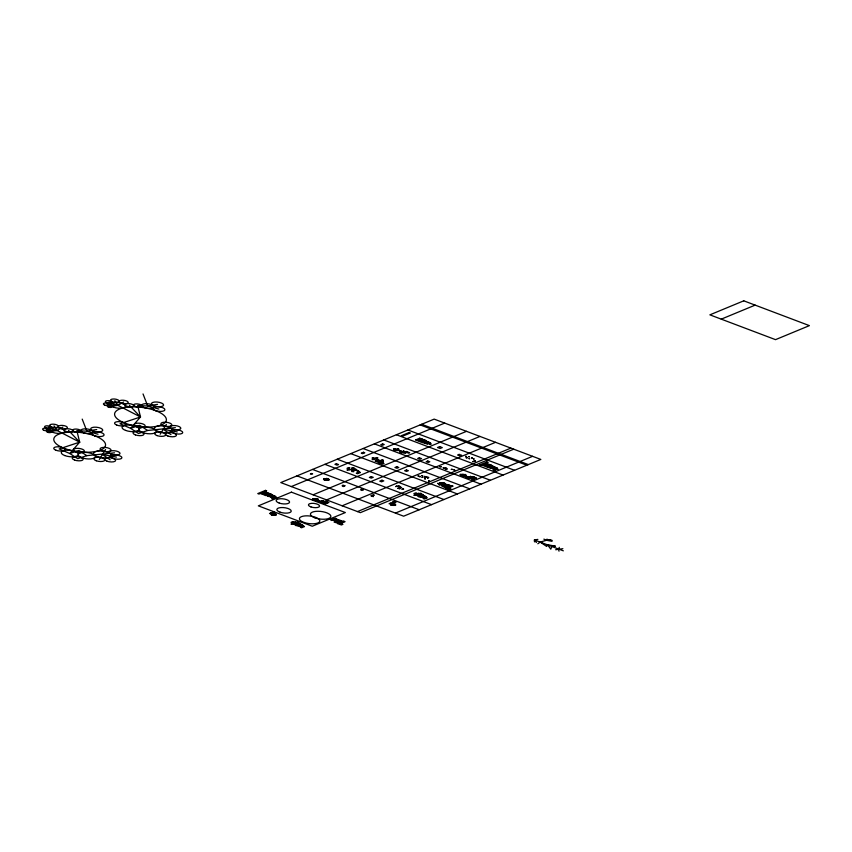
<?xml version="1.0" encoding="UTF-8"?>
<svg xmlns="http://www.w3.org/2000/svg" width="852" height="852" viewBox="0 0 852 852"><rect width="100%" height="100%" fill="white"/><g stroke="black" fill="none" stroke-linecap="round" stroke-linejoin="round"><path stroke-width="1.28" d="M272.022 514.693C269.072 513.735 275.26 516.493 276.123 514.139L271.99 514.299L271.128 513.99L272.768 513.937L271.426 513.298M394.827 504.98L393.954 504.171L391.537 504.49C387.83 505.13 398.416 505.715 394.849 504.65M559.306 547.367L558.55 549.476L559.018 551.18M547.048 539.071L546.537 540.264L540.2 542.074L537.814 543.778M540.2 542.074L551.83 546.494L555.429 546.153L547.453 544.726L546.675 546.441L540.2 542.074L534.385 539.998L534.492 541.872M99.343 459.388L105.563 449.515M160.165 434.211L166.385 424.349M68.554 430.42L79.673 442.145L69.779 453.509L59.203 448.929L79.673 442.145L76.84 430.633L86.893 431.197L98.033 434.222M129.366 405.243L140.495 416.979L130.601 428.332L120.025 423.753L140.495 416.979L137.662 405.467L147.715 406.031L158.855 409.045M62.878 427.14L57.116 430.505L48.958 431.719M123.7 401.974L117.938 405.339L109.78 406.553M390.972 503.5L392.314 504.139L390.674 504.182L391.569 504.895M266.463 495.097C263.651 494.788 268.188 494.661 265.451 495.502L268.124 495.651M291.331 486.567L444.712 423.093M271.213 495.715L269.04 495.704M271.511 495.832L270.489 496.258L271.639 496.695M271.969 497.067L271.224 497.376L273.524 497.653M721.261 319.149L755.149 305.123M313.121 494.81L466.502 431.336M271.106 513.181L273.322 511.977L274.387 512.371L272.672 513.096L274.216 513.948M314.186 499.709L313.099 500.156L315.389 500.167M315.879 498.974L318.211 498.974L317.093 499.432M320.075 501.913L319.191 502.286L321.598 502.488M326.593 499.9L479.974 436.426M295.623 522.265L298.285 522.095L296.794 522.713M296.496 525.088L298.402 525.812L300.351 525.002L298.445 524.278L296.198 525.183L294.451 524.523L295.452 524.481M342.174 505.79L495.555 442.316M398.693 488.292L397.692 488.334L399.971 488.782L398.193 488.1M332.355 519.858L331.002 520.423L333.42 520.263M335.731 520.561L336.529 520.231L335.422 519.816M357.499 511.583L510.88 448.109M336.955 520.657L335.784 521.147L337.2 521.68M339.437 521.296L341.141 520.593L342.302 521.041L340.608 521.743M513.713 449.185L360.332 512.659L280.787 482.583L434.169 419.109L540.818 459.43L403.646 516.195L296.997 475.874M390.653 503.372L392.868 502.179L395.062 502.648L396.201 501.903L392.889 501.743L393.943 502.573L392.218 503.298L393.773 504.139M415.116 494.064L416.873 493.329L415.659 492.871L413.902 493.596L415.819 494.224M461.859 475.267L460.772 475.714L463.062 475.714M463.552 474.532L465.884 474.532L464.766 474.99M415.339 494.671L413.827 495.3L416.532 495.118M418.46 493.489L421.122 493.319L419.631 493.936M418.13 495.374L417.299 495.747L419.046 496.407L421.293 495.502M487.994 466.619L486.907 467.066L489.58 467.215M418.289 495.704L419.855 494.991L417.587 495.087L418.63 495.566M443.743 485.033L444.542 484.703L442.646 484.618L444.51 485.331M420.419 495.14L419.067 495.694L419.93 496.024M444.968 485.139L443.796 485.619L445.213 486.162M419.493 496.418L418.62 496.78L420.803 496.918M445.17 486.609L443.839 487.163L446.235 487.014M467.737 477.471L466.853 477.834L469.26 478.047M492.669 467.279L490.496 467.269M492.967 467.397L491.945 467.823L493.095 468.259M493.425 468.632L492.68 468.941L494.98 469.218M395.435 513.085L532.596 456.321M272.161 514.768L271.373 515.045L273.066 515.14M391.707 504.959L390.919 505.247L392.612 505.342M147.63 430.473L138.525 433.519L130.601 428.332L139.717 425.297L147.63 430.473L175.363 427.661M86.808 455.65L77.702 458.695L69.779 453.509L78.906 450.463L86.808 455.65L114.541 452.838M393.954 504.171L395.669 504.341L394.785 504.576M562.863 548.677L555.674 549.732M157.545 404.359L147.715 406.031L143.03 393.943M96.723 429.536L86.893 431.197L82.207 419.109M537.857 539.401L534.385 539.998L536.409 542.479M550.797 539.699L546.537 540.264L543.853 539.124M552.171 540.392L546.537 540.264L552.053 541.329M106.937 404.327L117.938 405.339L140.495 416.979M46.114 429.504L57.116 430.505L79.673 442.145M275.281 514.778L276.378 514.576L274.408 513.969M177.259 431.921L163.264 429.28L170.964 434.637M116.436 457.098L102.442 454.446L110.142 459.814M563.332 550.829L551.83 546.494L550.807 549.157L547.453 544.726M108.907 402.016L117.938 405.339L114.85 400.696M48.085 427.182L57.116 430.505L54.027 425.862M421.687 424.275L528.336 464.596M420.185 424.903L526.834 465.213M407.916 429.972L514.565 470.293M489.325 465.629L487.695 465.011L486.183 465.639L487.823 466.257M491.519 466.843L494.117 467.833M396.404 434.744L503.053 475.065M383.794 439.962L490.443 480.283M462.966 474.479L460.304 474.351L461.848 474.937M468.941 476.747L465.49 476.311L467.812 477.216M374.369 443.86L481.018 484.181M363.112 448.514L469.761 488.835M444.201 484.852L446.384 485.672M350.758 453.626L457.407 493.947M337.254 459.217L443.903 499.538M416.532 493.468L417.118 493.691M419.716 495.427L423.188 496.226L421.239 497.035L419.344 496.311M417.789 495.513L419.578 496.183M324.9 464.329L431.549 504.65M312.546 469.441L419.195 509.762M390.717 503.883L390.472 503.979M315.304 498.921L312.631 498.793L314.186 499.378M321.279 501.189L317.817 500.752L320.15 501.658M267.869 494.064L266.239 493.446L264.727 494.075L266.367 494.692M333.302 518.996L330.895 518.9L332.269 519.422M270.063 495.289L272.661 496.269M336.189 520.37L338.372 521.19M340.63 522.02L342.387 522.691L341.13 523.213L339.373 522.553M334.623 520.146L336.497 520.849M271.17 513.681L270.925 513.788M293.695 522.255L294.27 522.468M297.423 523.98L298.285 524.299M296.879 524.204L298.679 523.852L296.23 524.481L297.082 524.8M292.396 522.787L292.981 523.011M294.952 524.289L296.73 524.97M394.774 505.055L395.605 505.385L393.922 505.385M275.228 514.853L276.059 515.183L274.365 515.183M393.709 505.406L392.847 505.385M274.163 515.204L273.3 515.183M327.956 479.367L329.01 479.814L327.956 479.367M344.879 485.768C341.961 488.356 340.683 483.542 344.879 485.768M363.474 489.676C360.364 492.254 359.214 487.419 363.474 489.676M339.021 520.583L336.902 521.903L338.894 522.659L340.757 521.882L338.766 521.136L340.385 520.348L336.497 519.496L339.607 520.678L339.021 520.583M427.438 477.642L427.757 478.334L428.801 477.418L424.914 476.566L428.013 477.738L427.438 477.642M447.034 485.054L444.914 486.385L446.906 487.131L448.77 486.364L446.778 485.608L448.397 484.831L444.51 483.979L447.62 485.15L447.034 485.054M270.734 494.852L271.66 495.065L270.734 494.852M471.518 457.843L472.445 458.057L471.518 457.843M492.19 466.417L493.116 466.63L492.19 466.417M324.569 478.547L323.792 478.899L325.432 478.845L324.569 478.547M371.525 496.013L370.865 495.757L373.261 494.767L374.337 495.161L372.622 495.885L373.325 496.652L371.525 496.013M316.656 500.72L318.669 501.477L316.656 500.72M444.137 468.217L446.15 468.973L444.137 468.217M464.329 476.279L466.342 477.035L464.329 476.279M326.316 502.382L327.338 502.765L326.316 502.382M453.807 469.878L454.819 470.251L453.807 469.878M473.989 477.94L475.011 478.313L473.989 477.94M265.483 490.39L257.783 493.574L259.019 494.043L266.708 490.858L265.483 490.39M261.777 493.329L260.925 493.681L264.738 495.118L265.59 494.767L261.777 493.329M265.185 491.923L262.256 493.138L264.312 493.926L267.24 492.712L265.185 491.923M409.088 432.518L401.388 435.702L402.623 436.171L410.323 432.986L409.088 432.518M382.644 443.924L380.791 444.691L382.367 445.287L384.22 444.52L382.644 443.924M311.587 473.488L310.373 473.989L312.631 473.882L311.587 473.488M363.463 452.263L361.291 453.168L362.59 453.658L364.762 452.763L363.463 452.263M267.656 492.871L266.804 493.223L269.413 493.542L267.656 492.871M268.188 493.936L266.016 494.842L271.064 496.865L267.72 496.29L270.776 494.916L268.188 493.936M269.86 493.659L268.785 494.107L271.447 494.256L269.86 493.659M272.012 494.959L271.032 495.363L273.843 495.651L272.012 494.959M743.764 300.82L709.886 314.846L775.522 339.65L809.4 325.634L743.764 300.82M273.066 496.205L271.586 496.822L274.067 497.76L275.547 497.142L273.066 496.205M274.44 495.992L273.684 496.311L275.995 496.588L274.44 495.992M275.547 497.323L274.514 497.749L276.698 497.76L275.547 497.323M348.766 467.588L347.009 468.312L348.234 468.77L349.991 468.046L348.766 467.588M394.529 448.599L393.411 449.068L396.073 449.196L394.529 448.599M416.34 439.611L415.499 439.962L419.312 441.4L420.153 441.048L416.34 439.611M419.748 438.205L416.82 439.419L418.875 440.196L421.815 438.982L419.748 438.205M373.059 457.662L372.026 458.088L374.433 458.184L373.059 457.662M291.416 492.158L258.337 505.854L312.269 526.238L345.348 512.553L291.416 492.158M394.966 449.973L393.88 450.42L396.169 450.431L394.966 449.973M397.777 448.78L396.659 449.249L398.992 449.238L397.777 448.78M348.457 469.377L346.934 470.006L349.639 469.835L348.457 469.377M353.058 467.588L351.578 468.206L354.23 468.036L353.058 467.588M373.474 459.058L372.132 459.611L374.539 459.452L373.474 459.058M376.872 457.545L375.519 458.11L377.968 457.971L376.872 457.545M420.803 439.728L419.301 440.346L420.931 440.963L422.443 440.346L420.803 439.728M422.219 439.153L421.367 439.504L423.976 439.813L422.219 439.153M376.552 459.004L375.753 459.334L377.649 459.42L376.552 459.004M398.203 450.037L397.107 450.484L399.428 450.495L398.203 450.037M351.908 469.303L350.694 469.803L352.962 469.697L351.908 469.303M421.101 441.336L420.025 441.783L422.688 441.932L421.101 441.336M424.434 439.93L423.348 440.377L426.011 440.537L424.434 439.93M353.378 469.91L352.185 470.41L354.24 470.24L353.378 469.91M376.36 460.623L375.114 461.145L377.553 461.081L376.36 460.623M378.086 459.846L376.914 460.336L379.502 460.389L378.086 459.846M400.706 450.953L399.577 451.422L402.059 451.464L400.706 450.953M352.6 471.135L351.727 471.497L353.921 471.635L352.6 471.135M355.976 469.867L355.082 470.24L357.414 470.41L355.976 469.867M423.156 442.209L422.294 442.561L425.627 443.147L423.156 442.209M424.637 441.56L423.604 441.986L425.787 441.996L424.637 441.56M378.277 461.326L376.946 461.88L379.342 461.731L378.277 461.326M426.575 441.24L425.606 441.645L428.418 441.932L426.575 441.24M382.26 459.792L380.567 460.495L381.728 460.932L383.432 460.229L382.26 459.792M400.855 452.188L399.971 452.55L402.368 452.763L400.855 452.188M403.603 451.091L402.762 451.432L405.126 451.666L403.603 451.091M426.075 442.113L425.052 442.539L427.225 442.55L426.075 442.113M381.76 461.22L380.493 461.741L382.25 462.402L383.517 461.88L381.76 461.22M380.056 462.093L378.554 462.721L380.556 463.477L382.058 462.849L380.056 462.093M404.53 452.433L403.411 452.891L405.967 452.976L404.53 452.433M406.383 451.496L405.264 451.954L407.245 451.826L406.383 451.496M429.003 442.273L428.247 442.582L430.558 442.859L429.003 442.273M426.543 443.338L425.787 443.647L428.098 443.935L426.543 443.338M359.161 472.051L356.306 473.233L357.542 473.701L360.396 472.519L359.161 472.051M407.586 451.954L406.574 452.38L408.651 453.157L409.663 452.742L407.586 451.954M382.442 462.945L380.94 463.573L382.516 464.17L384.028 463.541L382.442 462.945M430.111 443.594L429.088 444.02L431.261 444.03L430.111 443.594M270.734 513.042L269.52 513.543L271.777 513.437L270.734 513.042M439.675 446.608L437.502 447.513L440.101 448.493L442.273 447.598L439.675 446.608M315.506 498.835L312.375 499.208L315.879 500.262L317.498 499.591L315.506 498.835M371.323 476.619L369.374 477.418L371.28 478.142L373.229 477.333L371.323 476.619M396.819 466.726L394.955 467.492L396.936 468.249L398.8 467.471L396.819 466.726M317.423 499.762L316.326 500.22L318.648 500.23L317.423 499.762M419.354 457.78L417.704 458.461L419.887 459.292L421.538 458.61L419.354 457.78M321.651 501.114L320.001 501.796L322.184 502.627L325.006 502.179L321.651 501.114M322.823 500.816L321.981 501.168L324.346 501.391L322.823 500.816M325.602 501.221L324.484 501.69L326.465 501.551L325.602 501.221M323.749 502.158L322.631 502.616L325.187 502.701L323.749 502.158M326.806 501.69L325.794 502.105L327.871 502.893L328.883 502.478L326.806 501.69M325.581 502.627L323.717 503.394L325.294 503.99L327.157 503.223L325.581 502.627M427.8 461.017L426.181 461.688L428.173 462.444L429.791 461.773L427.8 461.017M406.479 469.974L404.679 470.719L406.542 471.422L408.342 470.677L406.479 469.974M381.973 480.219L379.768 481.135L381.579 481.817L383.783 480.901L381.973 480.219M292.811 521.648L291.054 522.382L292.279 522.84L294.036 522.106L292.811 521.648M294.504 522.372L292.3 523.288L294.11 523.969L296.315 523.053L294.504 522.372M295.303 522.148L297.327 522.915L295.303 522.148M459.153 454.393L457.673 455.011L460.155 455.948L461.624 455.33L459.153 454.393M292.502 523.447L290.979 524.076L293.695 523.895L292.502 523.447M295.953 523.362L294.739 523.873L297.007 523.767L295.953 523.362M296.645 525.205L295.772 525.556L297.966 525.695L296.645 525.205M300.021 523.937L299.127 524.299L301.459 524.481L300.021 523.937M299.925 525.088L298.637 525.62L300.437 525.29L302.545 526.195L301.001 526.749L298.956 525.908L300.49 525.354L299.925 525.088M371.121 496.471L371.121 496.471M396.936 486.066L395.637 486.598L397.511 486.279L396.936 486.066M398.544 485.959L400.568 486.726L398.544 485.959M303.205 526.121L300.351 527.303L301.587 527.771L304.441 526.589L303.205 526.121M424.605 477.44L425.372 477.727L424.605 477.44M400.461 487.6L399.758 487.887L400.461 487.6M471.997 458.706L471.997 458.706M403.166 488.91L401.878 489.431L403.678 489.101L403.166 488.91M333.835 518.868L332.046 519.613L333.899 520.316L335.699 519.571L333.835 518.868M335.741 518.357L333.483 518.666L335.496 519.337L336.849 518.772L335.741 518.357M429.11 480.826L428.599 481.039L429.11 480.826M335.23 521.435L333.984 521.957L336.423 521.882L335.23 521.435M337.147 522.138L335.816 522.681L338.223 522.542L337.147 522.138M338.936 522.904L337.424 523.533L339.426 524.289L340.938 523.66L338.936 522.904M343.739 521.168L341.567 522.074L342.877 522.564L345.049 521.669L343.739 521.168M486.939 461.954L479.239 465.139L480.475 465.607L488.164 462.423L486.939 461.954M390.28 503.234L389.066 503.745L391.324 503.628L390.28 503.234M483.233 464.894L482.381 465.245L486.194 466.683L487.046 466.332L483.233 464.894M486.641 463.488L483.712 464.702L485.768 465.48L488.697 464.265L486.641 463.488M341.322 523.756L339.81 524.374L341.396 524.97L342.898 524.353L341.322 523.756M439.952 482.956L438.918 483.382L441.325 483.467L439.952 482.956M463.179 474.394L460.037 474.766L463.552 475.81L465.171 475.139L463.179 474.394M417.352 493.596L415.148 494.511L416.958 495.193L419.163 494.277L417.352 493.596M441.858 483.35L440.058 484.085L441.911 484.788L443.711 484.053L441.858 483.35M418.14 493.372L420.164 494.139L418.14 493.372M443.754 482.839L441.496 483.148L443.509 483.808L444.861 483.254L443.754 482.839M440.367 484.341L439.025 484.894L441.432 484.745L440.367 484.341M489.112 464.436L488.26 464.787C491.487 465.788 488.345 465.65 490.869 465.107L489.112 464.436M465.096 475.32L463.999 475.778L466.321 475.778L465.096 475.32M489.644 465.501L487.472 466.395L492.52 468.43L489.176 467.854L492.232 466.481L489.644 465.501M491.316 465.224L490.241 465.671L492.903 465.82L491.316 465.224M443.242 485.917L441.996 486.428L444.435 486.364L443.242 485.917M422.869 495.15L421.974 495.523L424.307 495.694L422.869 495.15M493.468 466.523L492.488 466.928L495.3 467.215L493.468 466.523M469.324 476.673L467.673 477.354L469.857 478.185L471.507 477.503L469.324 476.673M449.153 485.076L447.449 485.778L448.621 486.215L450.314 485.512L449.153 485.076M470.485 476.375L469.644 476.726L472.008 476.95L470.485 476.375M422.762 496.311L421.474 496.844L423.274 496.503L425.382 497.408L423.849 497.973L421.793 497.131L423.327 496.578L422.762 496.311M448.642 486.503L447.385 487.024L449.142 487.695L450.399 487.174L448.642 486.503M446.949 487.387L445.436 488.004L447.438 488.76L448.951 488.143L446.949 487.387M494.522 467.769L493.042 468.387L495.523 469.324L497.004 468.707L494.522 467.769M451.752 485.651L449.579 486.545L450.889 487.046L453.062 486.141L451.752 485.651M473.275 476.779L472.146 477.248L474.138 477.109L473.275 476.779M471.412 477.716L470.304 478.174L472.849 478.26L471.412 477.716M495.896 467.556L495.14 467.876L497.451 468.153L495.896 467.556M474.479 477.248L473.467 477.663L475.544 478.451L476.556 478.025L474.479 477.248M426.043 497.344L423.188 498.526L424.424 498.995L427.278 497.813L426.043 497.344M449.334 488.228L447.822 488.856L449.409 489.453L450.91 488.835L449.334 488.228M473.243 478.185L471.39 478.952L472.966 479.548L474.82 478.771L473.243 478.185M497.004 468.888L495.97 469.303L498.154 469.324L497.004 468.888M273.609 497.941L271.809 498.686L274.429 498.26L273.609 497.941M474.394 460.932L472.583 461.677L475.214 461.241L474.394 460.932M495.065 469.505L493.265 470.251L495.885 469.814L495.065 469.505M418.119 475.991L419.802 476.641L418.119 475.991M329.703 518.921L331.385 519.582L329.703 518.921M437.715 483.403L439.398 484.053L437.715 483.403M327.882 479.772L327.03 480.102L328.712 480.091L327.882 479.772M336.487 463.744L334.953 464.297L336.998 465.139L338.542 464.585L336.487 463.744M445.809 468.057L445.298 468.249L446.789 468.462L445.809 468.057M401.569 487.525L400.749 487.813L401.569 487.525M421.165 494.927L420.355 495.225L421.165 494.927M324.825 479.676L324.026 479.953L325.73 480.049L324.825 479.676M354.496 468.589L353.047 469.005L354.773 469.803L356.211 469.388L354.496 468.589M298.541 522.659L297.092 523.064L298.818 523.873L300.266 523.458L298.541 522.659M421.378 493.872L419.94 494.288L421.655 495.097L423.103 494.682L421.378 493.872M327.945 478.643L327.062 478.877L328.776 479.048L327.945 478.643M358.138 470.89L356.999 471.124L359.576 471.688L358.138 470.89M425.031 496.173L423.891 496.407L426.458 496.972L425.031 496.173M302.183 524.949L301.044 525.194L303.621 525.748L302.183 524.949M422.794 477.333L422.07 477.354L422.794 477.333M442.401 484.745L441.666 484.767L442.401 484.745M334.389 520.263L333.654 520.295L334.389 520.263M422.624 475.714L421.9 475.735L422.624 475.714M443.541 467.791L443.008 467.791L443.924 468.312L443.541 467.791M463.722 475.853L463.19 475.853L464.106 476.375L463.722 475.853M316.06 500.294L315.517 500.294L316.433 500.816L316.06 500.294M441.198 466.736L439.856 466.704L441.198 466.736M326.827 480.113L325.965 480.091L326.827 480.113M469.356 456.789L468.824 456.768L469.356 456.789M268.572 493.798L268.039 493.777L268.572 493.798M469.58 458.664L469.037 458.632L469.58 458.664M490.251 467.237L489.719 467.205L490.251 467.237M268.795 495.672L268.263 495.651L268.795 495.672M474.074 458.994L473.531 458.972L474.074 458.994M494.746 467.567L494.203 467.546L494.746 467.567M273.29 496.002L272.747 495.981L273.29 496.002M466.545 456.48L465.575 456.427L466.545 456.48M467.13 457.79L466.161 457.748L467.13 457.79M474.99 460.708L474.575 461.113L474.99 460.708M484.777 464.127L483.808 464.074L484.777 464.127M487.813 466.363L486.833 466.321L487.813 466.363M495.672 469.282L495.257 469.686L495.672 469.282M420.494 476.556L419.919 476.524L420.494 476.556M440.101 483.968L439.515 483.936L440.101 483.968M274.216 497.717L273.801 498.122L274.216 497.717M332.088 519.486L331.503 519.454L332.088 519.486M425.361 478.845L424.722 478.813L425.361 478.845M444.957 486.258L444.329 486.215L444.957 486.258M336.945 521.775L336.306 521.743L336.945 521.775M452.412 469.42L451.347 469.356L452.412 469.42M472.594 477.482L471.539 477.418L472.594 477.482M425.031 476.545L424.285 476.492L425.031 476.545M444.637 483.957L443.881 483.904L444.637 483.957M336.625 519.475L335.869 519.422L336.625 519.475M447.002 469.069L446.278 469.015L447.002 469.069M467.184 477.131L466.459 477.077L467.184 477.131M319.521 501.583L318.797 501.519L319.521 501.583M326.838 478.419L326.039 478.781L326.838 478.419M324.655 479.282L323.515 479.175L324.655 479.282M279.254 503.085A6.752 2.503 7 0 0 289.573 502.169A6.752 2.503 7 0 0 279.807 498.771A6.752 2.503 7 0 0 279.254 503.085M315.048 517.888A10.288 3.823 7 0 0 330.864 516.557A10.288 3.823 7 0 0 316.039 511.338A10.288 3.823 7 0 0 315.048 517.888M304.036 522.446A10.288 3.823 7 0 0 319.841 521.115A10.288 3.823 7 0 0 305.027 515.897A10.288 3.823 7 0 0 304.036 522.446M310.948 506.929A5.623 2.087 7 0 0 319.585 506.205A5.623 2.087 7 0 0 311.491 503.351A5.623 2.087 7 0 0 310.948 506.929M280.116 512.19A7.231 2.684 7 0 0 291.235 511.243A7.231 2.684 7 0 0 280.809 507.579A7.231 2.684 7 0 0 280.116 512.19M144.382 407.586A6.124 2.279 7 0 0 153.797 406.798A6.124 2.279 7 0 0 144.968 403.688A6.124 2.279 7 0 0 144.382 407.586M135.457 406.51A4.079 1.512 7 0 0 141.709 405.967A4.079 1.512 7 0 0 135.809 403.912A4.079 1.512 7 0 0 135.457 406.51M154.233 405.935A6.124 2.279 7 0 0 163.616 405.115A6.124 2.279 7 0 0 154.776 402.027A6.124 2.279 7 0 0 154.233 405.935M155.543 410.621A6.124 2.279 7 0 0 164.926 409.812A6.124 2.279 7 0 0 156.086 406.713A6.124 2.279 7 0 0 155.543 410.621M125.532 430.377A8.584 3.184 7 0 0 139.068 429.589A8.584 3.184 7 0 0 127.204 425.031A8.584 3.184 7 0 0 125.532 430.377M116.756 425.073A5.527 2.055 7 0 0 125.478 424.562A5.527 2.055 7 0 0 117.832 421.633A5.527 2.055 7 0 0 116.756 425.073M142.785 432.603A8.584 3.184 7 0 0 156.129 431.634A8.584 3.184 7 0 0 143.977 427.193A8.584 3.184 7 0 0 142.785 432.603M135.404 434.893A5.527 2.055 7 0 0 143.999 434.264A5.527 2.055 7 0 0 136.171 431.41A5.527 2.055 7 0 0 135.404 434.893M136.597 426.66A5.527 2.055 7 0 0 145.191 426.043A5.527 2.055 7 0 0 137.374 423.178A5.527 2.055 7 0 0 136.597 426.66M158.163 431.453A8.893 3.301 7 0 0 172.061 430.505A8.893 3.301 7 0 0 159.548 425.872A8.893 3.301 7 0 0 158.163 431.453M167.887 436.022A5.527 2.055 7 0 0 176.449 435.361A5.527 2.055 7 0 0 168.568 432.528A5.527 2.055 7 0 0 167.887 436.022M163.307 425.734A5.527 2.055 7 0 0 171.87 425.073A5.527 2.055 7 0 0 163.989 422.23A5.527 2.055 7 0 0 163.307 425.734M157.088 435.606A5.527 2.055 7 0 0 165.65 434.946A5.527 2.055 7 0 0 157.769 432.102A5.527 2.055 7 0 0 157.088 435.606M174.181 433.317A5.527 2.055 7 0 0 182.733 432.656A5.527 2.055 7 0 0 174.852 429.813A5.527 2.055 7 0 0 174.181 433.317M172.285 429.046A5.527 2.055 7 0 0 180.837 428.386A5.527 2.055 7 0 0 172.967 425.553A5.527 2.055 7 0 0 172.285 429.046M126.98 406.34A4.335 1.608 7 0 0 133.657 405.808A4.335 1.608 7 0 0 127.459 403.592A4.335 1.608 7 0 0 126.98 406.34M104.913 405.201A3.536 1.31 7 0 0 110.43 404.817A3.536 1.31 7 0 0 105.456 402.975A3.536 1.31 7 0 0 104.913 405.201M113.614 407.192A7.551 2.801 7 0 0 125.404 406.383A7.551 2.801 7 0 0 114.786 402.442A7.551 2.801 7 0 0 113.614 407.192M121.08 403.092A4.569 1.693 7 0 0 128.215 402.602A4.569 1.693 7 0 0 121.793 400.227A4.569 1.693 7 0 0 121.08 403.092M112.326 401.771A4.409 1.64 7 0 0 119.205 401.303A4.409 1.64 7 0 0 113.007 399.002A4.409 1.64 7 0 0 112.326 401.771M106.883 402.879A3.536 1.31 7 0 0 112.411 402.506A3.536 1.31 7 0 0 107.437 400.653A3.536 1.31 7 0 0 106.883 402.879M108.438 407.128A2.354 0.873 7 0 0 112.113 406.873A2.354 0.873 7 0 0 108.8 405.648A2.354 0.873 7 0 0 108.438 407.128M126.33 423.636A26.05 9.67 7 0 0 166.342 420.249A26.05 9.67 7 0 0 128.822 407.054A26.05 9.67 7 0 0 126.33 423.636M65.508 448.802A26.05 9.67 7 0 0 105.52 445.415A26.05 9.67 7 0 0 68 432.23A26.05 9.67 7 0 0 65.508 448.802M47.616 432.294A2.354 0.873 7 0 0 51.29 432.049A2.354 0.873 7 0 0 47.978 430.814A2.354 0.873 7 0 0 47.616 432.294M46.061 428.045A3.536 1.31 7 0 0 51.589 427.672A3.536 1.31 7 0 0 46.615 425.83A3.536 1.31 7 0 0 46.061 428.045M51.503 426.948A4.409 1.64 7 0 0 58.383 426.479A4.409 1.64 7 0 0 52.185 424.179A4.409 1.64 7 0 0 51.503 426.948M60.268 428.258A4.569 1.693 7 0 0 67.393 427.768A4.569 1.693 7 0 0 60.971 425.393A4.569 1.693 7 0 0 60.268 428.258M52.803 432.358A7.551 2.801 7 0 0 64.582 431.549A7.551 2.801 7 0 0 53.964 427.619A7.551 2.801 7 0 0 52.803 432.358M44.091 430.367A3.536 1.31 7 0 0 49.608 429.994A3.536 1.31 7 0 0 44.634 428.151A3.536 1.31 7 0 0 44.091 430.367M66.168 431.517A4.335 1.608 7 0 0 72.846 430.974A4.335 1.608 7 0 0 66.637 428.769A4.335 1.608 7 0 0 66.168 431.517M111.463 454.222A5.527 2.055 7 0 0 120.025 453.562A5.527 2.055 7 0 0 112.144 450.719A5.527 2.055 7 0 0 111.463 454.222M113.359 458.482A5.527 2.055 7 0 0 121.911 457.822A5.527 2.055 7 0 0 114.03 454.989A5.527 2.055 7 0 0 113.359 458.482M96.265 460.772A5.527 2.055 7 0 0 104.828 460.112A5.527 2.055 7 0 0 96.947 457.279A5.527 2.055 7 0 0 96.265 460.772M102.496 450.9A5.527 2.055 7 0 0 111.048 450.239A5.527 2.055 7 0 0 103.167 447.406A5.527 2.055 7 0 0 102.496 450.9M107.064 461.198A5.527 2.055 7 0 0 115.627 460.538A5.527 2.055 7 0 0 107.746 457.694A5.527 2.055 7 0 0 107.064 461.198M97.352 456.629A8.893 3.301 7 0 0 111.25 455.682A8.893 3.301 7 0 0 98.736 451.038A8.893 3.301 7 0 0 97.352 456.629M75.785 451.837A5.527 2.055 7 0 0 84.38 451.209A5.527 2.055 7 0 0 76.552 448.344A5.527 2.055 7 0 0 75.785 451.837M74.582 460.059A5.527 2.055 7 0 0 83.176 459.441A5.527 2.055 7 0 0 75.349 456.576A5.527 2.055 7 0 0 74.582 460.059M81.962 457.78A8.584 3.184 7 0 0 95.307 456.8A8.584 3.184 7 0 0 83.166 452.369A8.584 3.184 7 0 0 81.962 457.78M55.944 450.239A5.527 2.055 7 0 0 64.667 449.739A5.527 2.055 7 0 0 57.009 446.799A5.527 2.055 7 0 0 55.944 450.239M64.72 455.543A8.584 3.184 7 0 0 78.256 454.766A8.584 3.184 7 0 0 66.381 450.207A8.584 3.184 7 0 0 64.72 455.543M94.721 435.787A6.124 2.279 7 0 0 104.114 434.978A6.124 2.279 7 0 0 95.264 431.889A6.124 2.279 7 0 0 94.721 435.787M93.411 431.101A6.124 2.279 7 0 0 102.794 430.292A6.124 2.279 7 0 0 93.954 427.203A6.124 2.279 7 0 0 93.411 431.101M74.646 431.687A4.079 1.512 7 0 0 80.897 431.133A4.079 1.512 7 0 0 74.987 429.078A4.079 1.512 7 0 0 74.646 431.687M83.571 432.763A6.124 2.279 7 0 0 92.974 431.964A6.124 2.279 7 0 0 84.156 428.865A6.124 2.279 7 0 0 83.571 432.763"/></g></svg>
